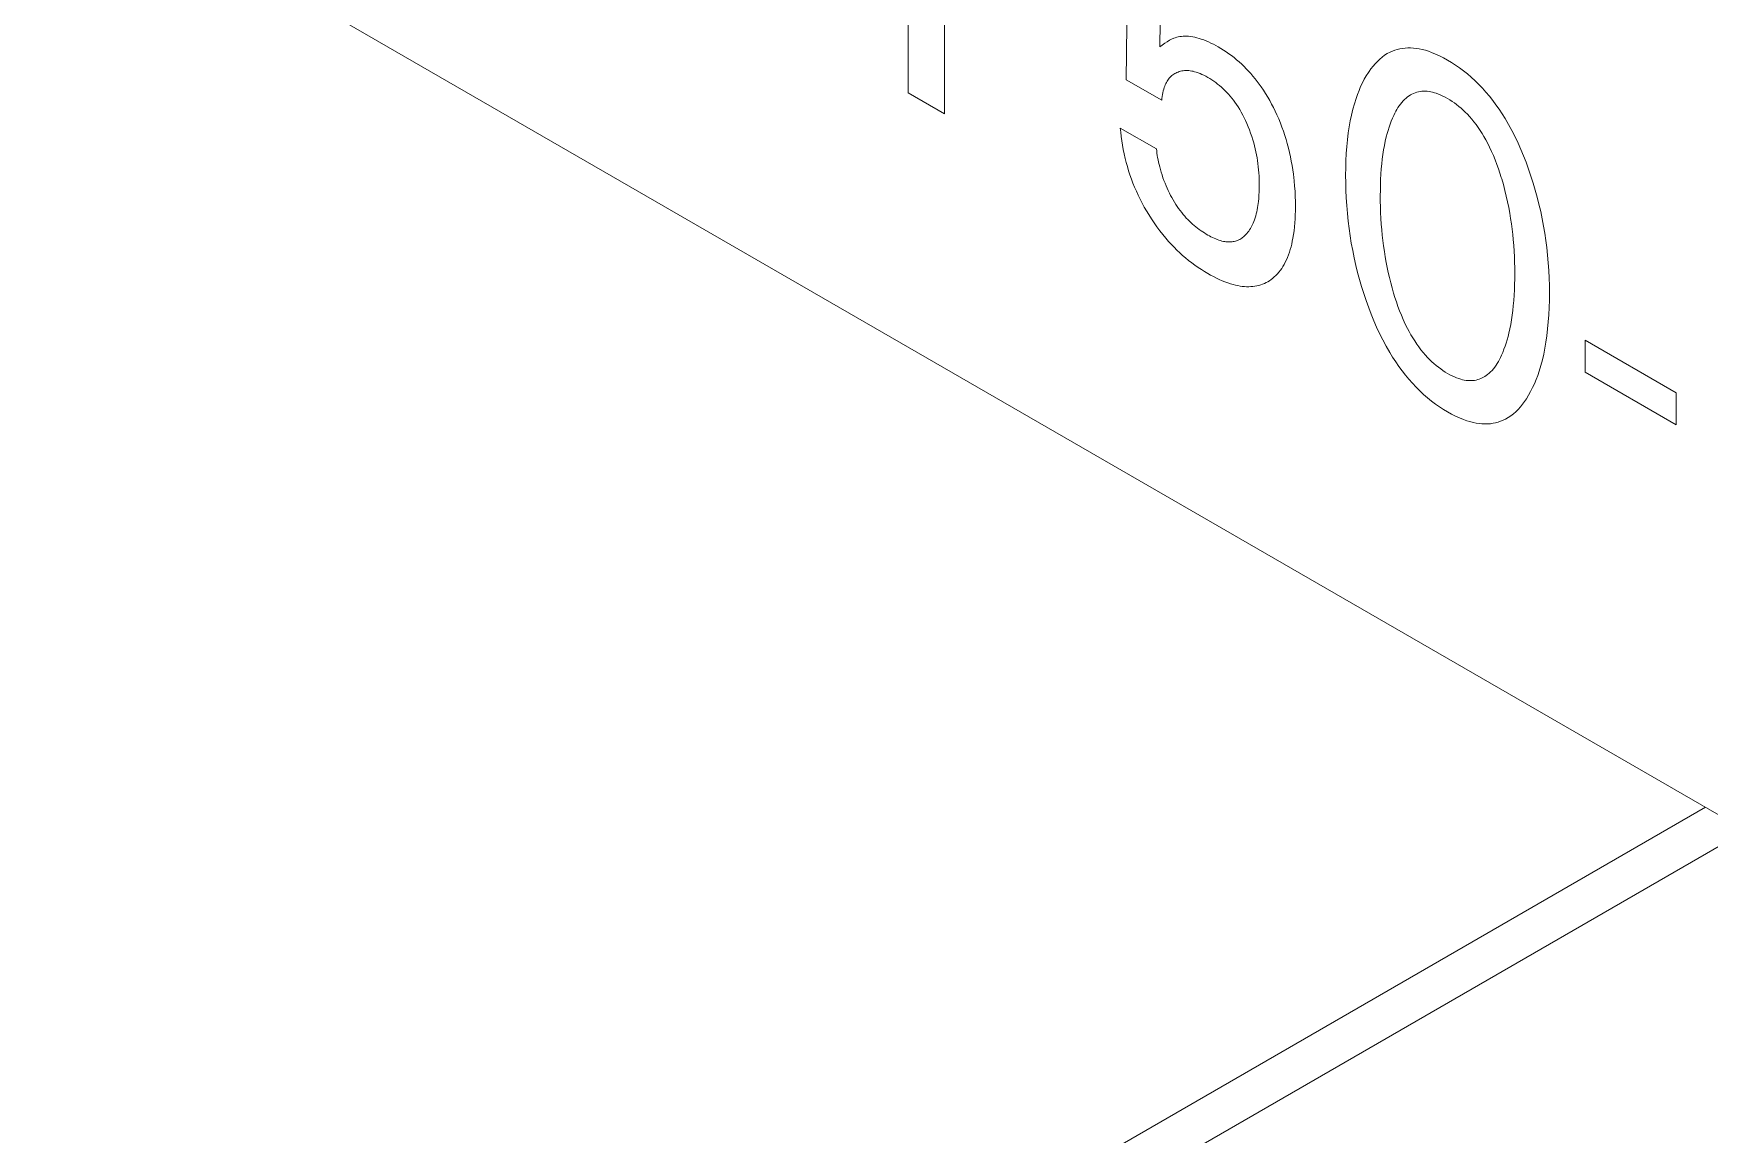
# Model space of a CAD drawing. Header units: inches. Extents: x 67578 to 72421, y -34894 to -31675.
# Drawn here: x 69275.13 to 69284.76, y -33419.61 to -33413.28 of the extents above; entities that cross this region are included whole.
import ezdxf

# ---------------------------------------------------------------- set-up
doc = ezdxf.new("R2010")
doc.units = ezdxf.units.IN
doc.header["$MEASUREMENT"] = 0

# ---------------------------------------------------------------- blocks, each defined once
blk = doc.blocks.new('ET200S')
at = {"lineweight": 0}
for p, q in [((89.8504, -41.4839), (89.8504, -40.2592)), ((90.6379, -41.4368), (90.646, -40.7254)), ((90.7658, -40.9282), (90.7584, -41.318)), ((89.981, -40.9986), (89.981, -41.5593)), ((87.5343, -41.0647), (97.4339, -46.7801)), ((90.7658, -41.5107), (90.6379, -41.4368)), ((89.981, -41.5593), (89.8504, -41.4839)), ((90.6163, -41.611), (90.7469, -41.6864)), ((92.2955, -42.3773), (92.6242, -42.5671)), ((92.2955, -42.4928), (92.2955, -42.3773)), ((92.6242, -42.6826), (92.2955, -42.4928)), ((92.6242, -42.5671), (92.6242, -42.6826)), ((65.434, -59.8237), (92.73, -44.0644)), ((65.3304, -60.0525), (92.8765, -44.1489))]:
    blk.add_line(p, q, dxfattribs=at)
for points in [[(91.2442, -41.8016), (91.2414, -41.7775), (91.2392, -41.7621), (91.2367, -41.7465), (91.2339, -41.7308), (91.2307, -41.715), (91.2272, -41.6991), (91.2233, -41.6832), (91.2191, -41.6671), (91.2148, -41.6523), (91.2102, -41.6375), (91.2053, -41.6227), (91.2, -41.6078), (91.1943, -41.593), (91.1883, -41.5782), (91.1819, -41.5634), (91.1758, -41.5503), (91.1695, -41.5372), (91.1629, -41.5243), (91.1559, -41.5115), (91.1487, -41.4989), (91.1412, -41.4865), (91.1334, -41.4742), (91.1253, -41.4622), (91.1181, -41.4522), (91.1107, -41.4423), (91.1031, -41.4327), (91.0954, -41.4233), (91.0875, -41.4142), (91.0795, -41.4053), (91.0713, -41.3967), (91.0631, -41.3884), (91.0547, -41.3804), (91.0455, -41.3721), (91.0363, -41.3641), (91.027, -41.3565), (91.0176, -41.3493), (91.0081, -41.3424), (90.9987, -41.3358), (90.9892, -41.3295), (90.9796, -41.3235), (90.9701, -41.3179), (90.9613, -41.3129), (90.9525, -41.3082), (90.9437, -41.3038), (90.935, -41.2997), (90.9262, -41.2959), (90.9176, -41.2925), (90.9089, -41.2894), (90.901, -41.2869), (90.8932, -41.2847), (90.8854, -41.2828), (90.8777, -41.2813), (90.8701, -41.2801), (90.8626, -41.2794), (90.8552, -41.279), (90.8491, -41.2789), (90.843, -41.2792), (90.8371, -41.2797), (90.8312, -41.2805), (90.8255, -41.2816), (90.8199, -41.283), (90.8144, -41.2846), (90.8091, -41.2866), (90.8012, -41.29), (90.7935, -41.294), (90.785, -41.299), (90.7766, -41.3045), (90.7674, -41.3111), (90.7584, -41.318)], [(92.083, -42.5888), (92.0909, -42.576), (92.0984, -42.5626), (92.1054, -42.5488), (92.112, -42.5345), (92.1182, -42.5197), (92.1239, -42.5046), (92.1292, -42.489), (92.1353, -42.469), (92.1408, -42.4485), (92.1457, -42.4274), (92.15, -42.4059), (92.1538, -42.3839), (92.157, -42.3615), (92.1599, -42.3366), (92.1623, -42.3113), (92.1641, -42.2855), (92.1653, -42.2595), (92.166, -42.2331), (92.1662, -42.2064), (92.166, -42.1798), (92.1652, -42.1529), (92.164, -42.1258), (92.1622, -42.0984), (92.1598, -42.0707), (92.1568, -42.0428), (92.1536, -42.017), (92.1497, -41.991), (92.1454, -41.9648), (92.1404, -41.9385), (92.1348, -41.912), (92.1286, -41.8853), (92.1223, -41.8602), (92.1153, -41.8351), (92.1078, -41.8099), (92.0997, -41.7846), (92.091, -41.7593), (92.0817, -41.7339), (92.0726, -41.711), (92.0631, -41.688), (92.0529, -41.6653), (92.0422, -41.6426), (92.0308, -41.6202), (92.0187, -41.5982), (92.006, -41.5764), (91.9955, -41.5597), (91.9845, -41.5432), (91.9732, -41.5271), (91.9615, -41.5114), (91.9494, -41.4962), (91.9371, -41.4814), (91.9244, -41.4672), (91.9115, -41.4536), (91.8979, -41.4402), (91.8841, -41.4275), (91.87, -41.4155), (91.8559, -41.4042), (91.8416, -41.3935), (91.8272, -41.3835), (91.8127, -41.3741), (91.7982, -41.3654), (91.7837, -41.3574), (91.7693, -41.3501), (91.7549, -41.3435), (91.7407, -41.3377), (91.7293, -41.3336), (91.7181, -41.3301), (91.707, -41.3271), (91.696, -41.3247), (91.6852, -41.323), (91.6748, -41.3218), (91.6647, -41.3213), (91.6546, -41.3213), (91.6448, -41.3219), (91.6352, -41.3231), (91.6258, -41.3248), (91.6167, -41.327), (91.6078, -41.3297), (91.5991, -41.333), (91.5907, -41.3367), (91.5807, -41.342), (91.5711, -41.3481), (91.5619, -41.3548), (91.5531, -41.3621), (91.5447, -41.37), (91.5367, -41.3785), (91.529, -41.3874), (91.5217, -41.3968), (91.5147, -41.4066), (91.5122, -41.4103)], [(90.7658, -41.5107), (90.7665, -41.5036), (90.7673, -41.4966), (90.7684, -41.4898), (90.7697, -41.4831), (90.7712, -41.4766), (90.7729, -41.4703), (90.7749, -41.4642), (90.7766, -41.4595), (90.7785, -41.4548), (90.7806, -41.4504), (90.7828, -41.4461), (90.7851, -41.442), (90.7877, -41.438), (90.7903, -41.4343), (90.7932, -41.4308), (90.7961, -41.4275), (90.7992, -41.4245), (90.8025, -41.4216), (90.8058, -41.419), (90.8093, -41.4165), (90.813, -41.4143), (90.8167, -41.4122), (90.8206, -41.4104), (90.8249, -41.4086), (90.8293, -41.407), (90.8339, -41.4057), (90.8385, -41.4047), (90.8433, -41.4039), (90.8482, -41.4034), (90.8531, -41.4031), (90.8582, -41.4032), (90.8634, -41.4035), (90.8687, -41.4041), (90.874, -41.4049), (90.8794, -41.406), (90.8848, -41.4074), (90.8904, -41.409), (90.8972, -41.4113), (90.9042, -41.414), (90.9111, -41.417), (90.9181, -41.4204), (90.9252, -41.424), (90.9322, -41.4279), (90.9394, -41.4322), (90.9465, -41.4367), (90.9536, -41.4415), (90.9607, -41.4466), (90.9677, -41.452), (90.9747, -41.4576), (90.9816, -41.4636), (90.9885, -41.4699), (90.9947, -41.476), (91.0009, -41.4824), (91.007, -41.489), (91.013, -41.4958), (91.0188, -41.5029), (91.0245, -41.5102), (91.03, -41.5177), (91.0354, -41.5253), (91.0415, -41.5347), (91.0474, -41.5443), (91.053, -41.554), (91.0584, -41.5639), (91.0635, -41.574), (91.0683, -41.5841), (91.0729, -41.5943), (91.0779, -41.606), (91.0826, -41.6177), (91.0869, -41.6294), (91.091, -41.6412), (91.0947, -41.6529), (91.0981, -41.6646), (91.101, -41.6754), (91.1036, -41.6862), (91.106, -41.6969), (91.1082, -41.7075), (91.1101, -41.7181), (91.1118, -41.7286), (91.1132, -41.739), (91.1146, -41.7506), (91.1158, -41.762), (91.1167, -41.7733), (91.1174, -41.7845), (91.1179, -41.7956), (91.1182, -41.8066), (91.1183, -41.8175), (91.1182, -41.8296), (91.1178, -41.8417), (91.1172, -41.8535), (91.1163, -41.8652), (91.1152, -41.8767)], [(91.5122, -41.4103), (91.5047, -41.4224), (91.4975, -41.4348), (91.4908, -41.4478), (91.4844, -41.4612), (91.4785, -41.475), (91.4729, -41.4892), (91.4677, -41.5037), (91.4616, -41.5232), (91.456, -41.5433), (91.451, -41.564), (91.4466, -41.5851), (91.4428, -41.6067), (91.4396, -41.6286), (91.4366, -41.6532), (91.4342, -41.6781), (91.4324, -41.7034), (91.4311, -41.7291), (91.4304, -41.7551), (91.4302, -41.7814), (91.4304, -41.8084), (91.4311, -41.8357), (91.4323, -41.8633), (91.4341, -41.8911), (91.4365, -41.9192), (91.4394, -41.9476), (91.4426, -41.9737), (91.4464, -42), (91.4507, -42.0266), (91.4556, -42.0533), (91.461, -42.0801), (91.4671, -42.1071), (91.4734, -42.1324), (91.4802, -42.1578), (91.4876, -42.1833), (91.4956, -42.2088), (91.5042, -42.2344), (91.5134, -42.26), (91.5224, -42.2835), (91.532, -42.307), (91.5422, -42.3304), (91.553, -42.3536), (91.5645, -42.3765), (91.5766, -42.3992), (91.5895, -42.4216), (91.6, -42.4387), (91.611, -42.4555), (91.6224, -42.4719), (91.6341, -42.4879), (91.6462, -42.5035), (91.6587, -42.5186), (91.6714, -42.5331), (91.6845, -42.547), (91.6981, -42.5606), (91.7119, -42.5734), (91.726, -42.5856), (91.7402, -42.5971), (91.7546, -42.6079), (91.7691, -42.618), (91.7836, -42.6274), (91.7982, -42.6362), (91.8128, -42.6443), (91.8274, -42.6517), (91.8419, -42.6583), (91.8563, -42.6641), (91.8677, -42.6682), (91.8791, -42.6716), (91.8903, -42.6745), (91.9013, -42.6768), (91.9122, -42.6785), (91.9227, -42.6795), (91.933, -42.6799), (91.943, -42.6797), (91.9529, -42.6789), (91.9626, -42.6776), (91.972, -42.6757), (91.9812, -42.6732), (91.9901, -42.6702), (91.9988, -42.6667), (92.0072, -42.6627), (92.0172, -42.657), (92.0268, -42.6506), (92.036, -42.6434), (92.0448, -42.6357), (92.0532, -42.6273), (92.0612, -42.6184), (92.0688, -42.609), (92.0761, -42.5991), (92.083, -42.5888)], [(91.6034, -42.2069), (91.598, -42.1882), (91.593, -42.1696), (91.5884, -42.1511), (91.5841, -42.1327), (91.5802, -42.1143), (91.5767, -42.0961), (91.5731, -42.0763), (91.57, -42.0565), (91.5671, -42.0369), (91.5647, -42.0175), (91.5625, -41.9981), (91.5607, -41.9789), (91.559, -41.9579), (91.5576, -41.9371), (91.5566, -41.9164), (91.5559, -41.8959), (91.5554, -41.8756), (91.5553, -41.8554), (91.5555, -41.8356), (91.5559, -41.8161), (91.5566, -41.7967), (91.5576, -41.7775), (91.559, -41.7585), (91.5607, -41.7398), (91.5626, -41.723), (91.5648, -41.7065), (91.5673, -41.6902), (91.5702, -41.6741), (91.5734, -41.6584), (91.577, -41.643), (91.5801, -41.6311), (91.5834, -41.6195), (91.587, -41.608), (91.5908, -41.5969), (91.5949, -41.586), (91.5993, -41.5753), (91.604, -41.565), (91.6076, -41.5577), (91.6113, -41.5505), (91.6152, -41.5436), (91.6193, -41.5369), (91.6236, -41.5304), (91.6281, -41.5242), (91.6329, -41.5183), (91.6378, -41.5127), (91.643, -41.5074), (91.6485, -41.5025), (91.6542, -41.4979), (91.6592, -41.4944), (91.6644, -41.4912), (91.6698, -41.4883), (91.6753, -41.4857), (91.6811, -41.4834), (91.687, -41.4815), (91.693, -41.4799), (91.6993, -41.4788), (91.7057, -41.478), (91.7122, -41.4777), (91.7189, -41.4777), (91.7251, -41.4782), (91.7314, -41.479), (91.7378, -41.4801), (91.7443, -41.4816), (91.7509, -41.4834), (91.7575, -41.4855), (91.7655, -41.4884), (91.7736, -41.4918), (91.7818, -41.4956), (91.79, -41.4998), (91.7982, -41.5043), (91.8064, -41.5092), (91.8146, -41.5145), (91.8228, -41.5202), (91.8309, -41.5261), (91.8389, -41.5325), (91.8469, -41.5392), (91.8547, -41.5462), (91.8624, -41.5536), (91.87, -41.5613), (91.8775, -41.5693), (91.8856, -41.5787), (91.8936, -41.5884), (91.9013, -41.5985), (91.9087, -41.6089), (91.916, -41.6196), (91.9229, -41.6305), (91.9296, -41.6416), (91.9361, -41.6529), (91.9422, -41.6642), (91.95, -41.6796), (91.9573, -41.6951), (91.9641, -41.7106), (91.9705, -41.7263), (91.9765, -41.742), (91.9821, -41.7577), (91.9874, -41.7734), (91.9924, -41.7892), (91.9938, -41.794)], [(90.6163, -41.611), (90.6176, -41.6261), (90.6193, -41.6414), (90.6214, -41.657), (90.6238, -41.6727), (90.6267, -41.6885), (90.63, -41.7045), (90.6337, -41.7206), (90.6375, -41.7354), (90.6416, -41.7503), (90.6461, -41.7652), (90.651, -41.7802), (90.6563, -41.7951), (90.662, -41.81), (90.668, -41.8248), (90.6743, -41.8393), (90.6809, -41.8537), (90.6879, -41.868), (90.6953, -41.8822), (90.7029, -41.8962), (90.7109, -41.9101), (90.7191, -41.9238), (90.7286, -41.9388), (90.7384, -41.9535), (90.7485, -41.9679), (90.759, -41.982), (90.7697, -41.9957), (90.7807, -42.009), (90.7904, -42.0202), (90.8003, -42.031), (90.8103, -42.0414), (90.8205, -42.0516), (90.8308, -42.0614), (90.8412, -42.0708), (90.8517, -42.0798), (90.8631, -42.0891), (90.8745, -42.098), (90.8859, -42.1064), (90.8975, -42.1144), (90.909, -42.1221), (90.9206, -42.1293), (90.9322, -42.1362), (90.9426, -42.1421), (90.9529, -42.1476), (90.9633, -42.1529), (90.9736, -42.1577), (90.9838, -42.1623), (90.9941, -42.1664), (91.0042, -42.1702), (91.0143, -42.1735), (91.0244, -42.1764), (91.0326, -42.1785), (91.0407, -42.1802), (91.0488, -42.1817), (91.0568, -42.1828), (91.0647, -42.1836), (91.0725, -42.184), (91.0802, -42.1842), (91.0877, -42.1839), (91.0951, -42.1834), (91.1024, -42.1824), (91.1096, -42.1811), (91.1165, -42.1795), (91.1234, -42.1774), (91.13, -42.1751), (91.1365, -42.1724), (91.1428, -42.1694), (91.149, -42.1661), (91.1549, -42.1624), (91.1607, -42.1585), (91.1663, -42.1542), (91.1724, -42.149), (91.1782, -42.1435), (91.1838, -42.1376), (91.1892, -42.1314), (91.1943, -42.1248), (91.1991, -42.118), (91.2037, -42.1108), (91.2081, -42.1034), (91.2122, -42.0956), (91.2163, -42.087), (91.2201, -42.0782), (91.2237, -42.069), (91.227, -42.0596), (91.23, -42.0499), (91.2328, -42.04), (91.2353, -42.0299), (91.2376, -42.0196), (91.2397, -42.0091), (91.2419, -41.9956), (91.2438, -41.9818), (91.2454, -41.9677), (91.2467, -41.9535), (91.2476, -41.939), (91.2483, -41.9244), (91.2487, -41.9096), (91.2488, -41.8946), (91.2487, -41.8764), (91.2482, -41.858), (91.2473, -41.8394), (91.246, -41.8206), (91.2442, -41.8016)], [(91.1152, -41.8767), (91.1133, -41.8908), (91.112, -41.8985), (91.1106, -41.9062), (91.109, -41.9137), (91.1073, -41.921), (91.1053, -41.9282), (91.1032, -41.9352), (91.1009, -41.9421), (91.0984, -41.9487), (91.0962, -41.9541), (91.0939, -41.9593), (91.0914, -41.9643), (91.0888, -41.9692), (91.086, -41.974), (91.0831, -41.9786), (91.0801, -41.983), (91.0769, -41.9873), (91.0736, -41.9913), (91.0707, -41.9946), (91.0677, -41.9977), (91.0646, -42.0007), (91.0614, -42.0036), (91.0581, -42.0062), (91.0547, -42.0087), (91.0512, -42.011), (91.0476, -42.0132), (91.0438, -42.0151), (91.0399, -42.0168), (91.036, -42.0183), (91.0321, -42.0195), (91.0281, -42.0205), (91.024, -42.0213), (91.0199, -42.0219), (91.0156, -42.0222), (91.0113, -42.0224), (91.0069, -42.0224), (91.0025, -42.0222), (90.998, -42.0218), (90.9934, -42.0211), (90.9888, -42.0203), (90.9834, -42.0191), (90.9778, -42.0176), (90.9723, -42.0158), (90.9666, -42.0138), (90.961, -42.0116), (90.9553, -42.0092), (90.9496, -42.0065), (90.9438, -42.0036), (90.938, -42.0006), (90.9322, -41.9974), (90.9261, -41.9938), (90.9199, -41.99), (90.9138, -41.986), (90.9077, -41.9818), (90.9015, -41.9775), (90.8955, -41.973), (90.8894, -41.9682), (90.8834, -41.9633), (90.8775, -41.9582), (90.8716, -41.9529), (90.8658, -41.9474), (90.8601, -41.9418), (90.8545, -41.9359), (90.849, -41.9298), (90.8437, -41.9236), (90.838, -41.9166), (90.8324, -41.9093), (90.827, -41.9019), (90.8218, -41.8943), (90.8167, -41.8865), (90.8118, -41.8786), (90.807, -41.8705), (90.8024, -41.8623), (90.798, -41.854), (90.7937, -41.8456), (90.7896, -41.8371), (90.7856, -41.8285), (90.7819, -41.8199), (90.7778, -41.8101), (90.774, -41.8002), (90.7704, -41.7903), (90.767, -41.7804), (90.7639, -41.7706), (90.761, -41.7607), (90.7584, -41.751), (90.7563, -41.7425), (90.7543, -41.7342), (90.7526, -41.7259), (90.751, -41.7177), (90.7497, -41.7096), (90.7486, -41.7017), (90.7476, -41.694), (90.7469, -41.6864)], [(91.9938, -41.794), (91.9999, -41.8151), (92.0055, -41.8361), (92.0106, -41.857), (92.0152, -41.8778), (92.0194, -41.8984), (92.023, -41.918), (92.0262, -41.9374), (92.0291, -41.9568), (92.0316, -41.976), (92.0338, -41.995), (92.0357, -42.014), (92.0374, -42.0347), (92.0387, -42.0553), (92.0398, -42.0756), (92.0405, -42.0959), (92.0409, -42.1159), (92.0411, -42.1358), (92.0409, -42.1559), (92.0405, -42.1757), (92.0398, -42.1954), (92.0388, -42.2149), (92.0374, -42.2342), (92.0357, -42.2532), (92.0339, -42.2703), (92.0317, -42.2871), (92.0292, -42.3037), (92.0264, -42.3201), (92.0233, -42.3361), (92.0197, -42.3519), (92.0167, -42.364), (92.0134, -42.3759), (92.0099, -42.3876), (92.0061, -42.3991), (92.002, -42.4103), (91.9977, -42.4212), (91.993, -42.4319), (91.9895, -42.4394), (91.9858, -42.4468), (91.9819, -42.454), (91.9778, -42.461), (91.9735, -42.4677), (91.969, -42.4742), (91.9642, -42.4804), (91.9593, -42.4862), (91.954, -42.4918), (91.9486, -42.4969), (91.9428, -42.5017), (91.9382, -42.5051), (91.9335, -42.5083), (91.9286, -42.5112), (91.9235, -42.5138), (91.9183, -42.5161), (91.913, -42.5182), (91.9075, -42.5199), (91.9018, -42.5213), (91.896, -42.5224), (91.8901, -42.5232), (91.8841, -42.5235), (91.8779, -42.5235), (91.8717, -42.5232), (91.8653, -42.5225), (91.8589, -42.5214), (91.8524, -42.52), (91.8458, -42.5182), (91.8391, -42.5161), (91.8311, -42.5132), (91.8229, -42.5099), (91.8147, -42.5061), (91.8065, -42.5019), (91.7982, -42.4973), (91.7899, -42.4924), (91.7817, -42.487), (91.7735, -42.4813), (91.7653, -42.4753), (91.7572, -42.4688), (91.7493, -42.4621), (91.7414, -42.455), (91.7336, -42.4475), (91.726, -42.4397), (91.7185, -42.4315), (91.7103, -42.422), (91.7023, -42.412), (91.6946, -42.4017), (91.6871, -42.3911), (91.6798, -42.3802), (91.6728, -42.3691), (91.6661, -42.3578), (91.6597, -42.3463), (91.6536, -42.3347), (91.6457, -42.319), (91.6384, -42.3031), (91.6316, -42.2872), (91.6251, -42.2712), (91.6191, -42.2551), (91.6135, -42.239), (91.6083, -42.2229), (91.6034, -42.2069)]]:
    blk.add_lwpolyline(points, dxfattribs=at)

msp = doc.modelspace()

# ---------------------------------------------------------------- block references
at = {"xscale": 1.59100124616462, "yscale": 1.59100124616462, "zscale": 1.59100124616462}
msp.add_blockref('ET200S', (69137.2041, -33347.6241), dxfattribs=at)

doc.saveas('drawing.dxf')
